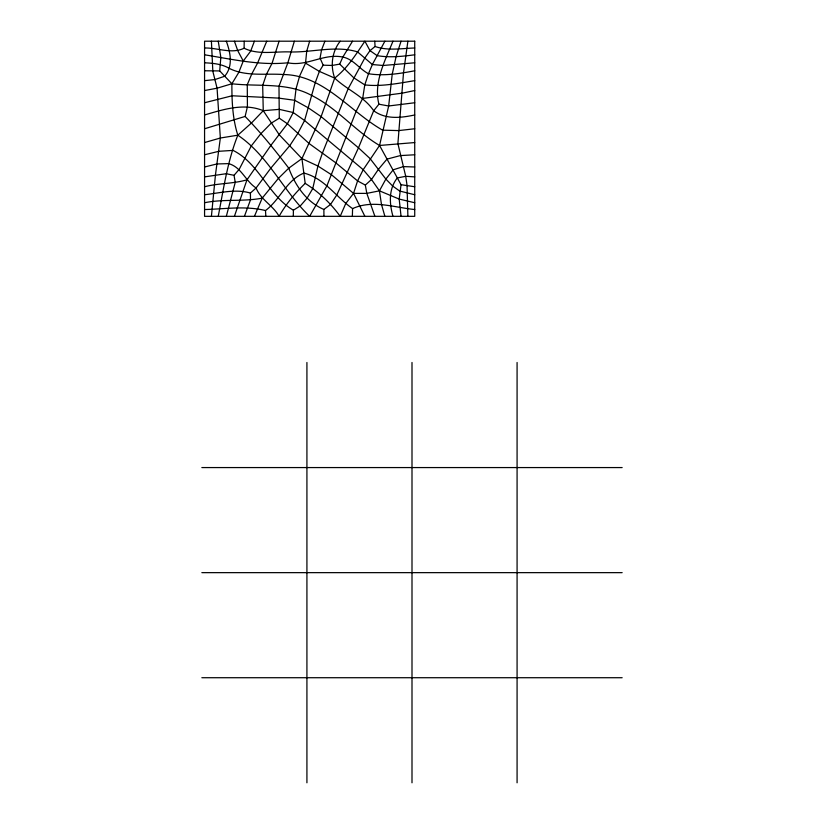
<?xml version="1.0" encoding="UTF-8"?>
<svg xmlns="http://www.w3.org/2000/svg" width="824" height="824" viewBox="0 0 824 824"><rect width="100%" height="100%" fill="white"/><g stroke="black" fill="none" stroke-linecap="round" stroke-linejoin="round"><path stroke-width="1.24" d="M374.889 216.331L366.814 193.382L365.331 185.081L357.575 180.919L335.801 162.833L309.124 143.541L287.391 123.734L279.284 118.193L278.986 86.221L287.854 62.789L294.374 41.2M204.568 47.998C217.69 47.679 231.729 54.363 244.089 48.225L244.213 41.2M293.293 216.331L293.416 210.202L300.42 205.794L307.146 198.069L312.739 188.603L317.93 166.036L322.359 153.243L348.099 88.858L364.723 58.185L369.997 50.645L375.075 46.474L374.735 41.2M352.363 216.331L352.579 208.606C336.079 197.121 324.409 178.211 303.922 173.081C286.35 180.188 280.047 199.851 265.493 210.542C245.696 205.65 224.787 209.049 204.568 209.533M234.407 216.331L246.973 179.828L270.715 145.601L287.391 123.734L293.231 112.538L296.043 88.765L299.617 76.107L305.529 63.16L306.713 51.232L309.649 41.2M211.407 216.331L215.466 174.822L220.348 138.02L217.073 88.199L212.829 71.276L211.407 41.2M401.051 216.331L399.187 199.078L401.031 184.7L379.565 145.467C355.113 131.098 337.047 107.934 311.431 95.347C287.061 82.091 258.448 86.839 231.884 83.76L219.709 70.926L220.842 57.268L218.247 41.2M254.42 41.2L250.64 51.17L243.265 61.028L238.805 72.368L231.884 83.76C231.832 101.095 232.523 118.512 237.827 135.188C268.5 155.88 283.312 191.24 309.649 216.331L326.953 185.75L356.092 111.374L362.694 98.406L364.774 84.893L368.493 73.738L372.355 64.529L384.89 41.2M407.89 41.2L403.513 72.821L397.899 143.613L405.717 176.315L407.025 185.132L407.89 216.331M414.729 54.796C402.308 56.403 389.608 57.804 377.165 55.651L369.997 50.645L364.877 41.2C355.958 54.425 347.471 68.124 334.699 78.105L321.123 116.617L301.934 158.599L305.189 183.371C318.857 192.013 330.712 203.219 340.199 216.331L345.74 203.528L353.537 193.382L357.575 180.919L363.209 169.692L379.565 145.467L388.671 105.977L392.214 74.253L396.087 56.619L401.051 41.2M218.247 216.331C223.541 188.964 227.476 161.288 237.827 135.188L251.701 122.786L263.258 110.684L279.346 109.365L293.231 112.538L304.581 120.51L363.209 169.692L371.49 179.498L379.431 190.838L381.471 204.403L384.89 216.331M204.568 128.76L245.109 116.442L247.416 106.76L247.272 84.687L251.835 73.83L257.531 63.17L266.76 41.2M226.322 216.331L235.231 182.423L234.057 175.316L239.218 169.291L251.32 145.879L260.786 133.766L271.189 123.188L279.284 118.193M279.099 41.2L272.064 63.304L266.461 74.273L262.681 85.469L263.258 110.684L279.243 134.755L301.934 158.599L317.93 166.036L331.464 174.719L353.537 193.382L364.877 216.331M324.924 41.2L321.535 49.986L320.052 58.082L323.173 65.178L319.372 71.389L315.19 82.833L304.581 120.51L297.804 133.447L289.863 145.539L270.9 168.055L256.099 187.965L250.414 193.043L250.496 199.872L244.409 216.331M301.934 158.599L288.761 168.168L278.378 178.417L262.176 198.151L254.42 216.331M323.173 65.178L332.082 65.457L339.715 64.118L342.836 57.062L352.538 41.2M392.976 41.2C384.932 60.883 373.375 82.575 378.906 104.215L373.684 110.746L358.481 147.826L336.779 195.01L330.558 204.414L323.873 209.461L323.945 216.331M353.537 193.382L366.814 193.382L379.431 190.838L385.859 179.086L393.223 169.796L403.389 166.602L414.729 166.984M340.199 41.2C331.959 51.685 330.197 65.652 334.699 78.105C347.12 89.898 363.889 96.192 373.684 110.746C385.745 119.717 400.928 117.904 414.729 114.969M305.189 183.371C295.085 193.156 285.979 204.012 279.099 216.331C273.002 205.341 260.775 199.872 256.099 187.965C245.377 181.105 241.597 167.231 228.629 163.615L216.918 163.966L204.568 166.984M365.331 185.081L371.49 179.498L378.525 169.198L386.971 159.135L400.31 155.592L414.729 154.778M352.579 208.606C372.551 199.47 394.171 207.473 414.729 209.533M204.568 54.796C232.131 59.276 259.684 65.683 287.854 62.789C306.93 66.837 323.678 53.076 342.836 57.062C353.465 59.184 359.254 68.938 368.493 73.738C383.933 76.199 399.537 73.686 414.729 70.771M231.884 83.76L217.073 88.199L204.568 90.547M204.568 142.562L220.348 138.02L237.827 135.188M204.568 114.969C223.51 109.427 243.945 102.732 263.258 110.684M204.568 102.753L232.183 95.769L278.656 98.108L294.673 100.291L308.351 107.872L321.123 116.617L358.481 147.826L370.079 158.599L385.859 179.086L392.646 186.018L399.702 191.055L414.729 194.742M204.568 154.778L218.916 151.286L233.048 150.39C259.508 163.564 268.377 195.813 293.416 210.202M246.973 179.828C233.13 183.865 218.494 183.113 204.568 186.749M414.729 90.547L402.297 93.143L362.694 98.406M204.568 176.872L226.137 173.72L234.057 175.316M414.729 80.659C398.229 83.337 381.553 86.808 364.774 84.893L353.764 77.775L339.715 64.118M414.729 102.753L388.671 105.977L378.906 104.215M204.568 194.742C219.668 193.053 235.458 188.675 250.414 193.043M204.568 202.735C223.582 198.821 243.173 201.839 262.176 198.151M414.729 62.789L383.088 65.487L372.355 64.529L357.472 51.85C335.842 45.361 313.326 52.293 291.294 51.974C275.7 51.109 258.612 55.363 244.089 48.225M414.729 128.76L398.631 130.594L382.614 130.161C349.798 111.559 324.11 75.015 283.24 74.52C265.287 73.233 245.861 76.797 229.227 68.361C221.738 63.932 213.076 63.211 204.568 62.789M204.568 80.659L214.94 79.567L224.633 76.272C233.388 66.188 230.421 52.571 226.322 41.2M379.565 145.467L414.729 142.562M414.729 47.998C401.597 48.379 387.713 51.016 375.075 46.474M219.709 70.926L204.568 70.771M201.849 467.569L622.151 467.569M201.849 572.649L622.151 572.649M201.849 677.719L622.151 677.719M414.729 176.872L405.717 176.315L397.333 177.933C388.516 188.933 389.319 203.497 392.976 216.331M401.031 184.7L414.729 186.749M414.729 202.735L399.187 199.078L379.431 190.838M334.699 78.105L319.372 71.389L305.529 63.16M323.873 209.461C306.229 201.89 295.353 185.524 288.761 168.168C275.092 150.267 260.827 132.582 245.109 116.442M243.265 61.028L237.827 50.831L234.407 41.2M265.493 210.542L265.833 216.331M517.081 362.488L517.081 782.8M412 362.488L412 782.8M306.919 362.488L306.919 782.8M414.729 41.2L204.568 41.2L204.568 216.331L414.729 216.331L414.729 41.2"/></g></svg>
